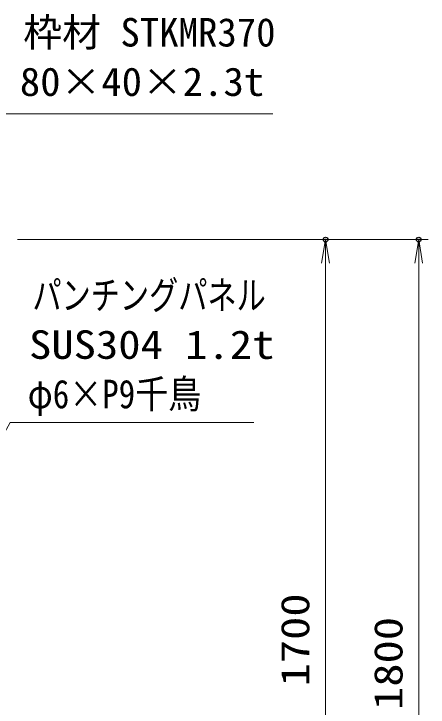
# Model space of a CAD drawing. Units: millimetres at full size; details may follow other scales. Extents: x -5940 to 5940, y -4200 to 4200.
# Drawn here: x -437 to 443, y -622 to 851 of the extents above; entities that cross this region are included whole.
import ezdxf
from ezdxf.enums import TextEntityAlignment as Align

# ---------------------------------------------------------------- set-up
doc = ezdxf.new("R2010")
doc.units = ezdxf.units.MM
doc.header["$LTSCALE"] = 20
doc.header["$PDMODE"] = 32
doc.header["$PDSIZE"] = 10
doc.layers.add('0-6_寸法線', color=4, linetype='Continuous', lineweight=18)
doc.layers.add('0-7_0', color=7, linetype='Continuous', lineweight=18)
doc.layers.add('0-8_Defpoints', color=7, linetype='Continuous')
doc.styles.add('ＭＳ ゴシック', font='')
doc.styles.get('ＭＳ ゴシック').set_extended_font_data('MS Gothic')

# ---------------------------------------------------------------- blocks, each defined once
blk = doc.blocks.new('_Open')
at = {"layer": '0-7_0'}
blk.add_line((-20, 3.333), (0, 0), dxfattribs=at)
blk.add_lwpolyline([(-20, -3.333), (0, 0), (-20, 0)], dxfattribs=at)
blk = doc.blocks.new('S23')
at = {"layer": '0-6_寸法線'}
for points in [[(-1819047.4, 57489211.4), (-1830915.4, 57489211.4), (-1833700.5, 57483833.6), (-1834160.4, 57482945.6)], [(-1833848.5, 57483910.2), (-1834160.4, 57482945.6), (-1833552.5, 57483756.9)]]:
    blk.add_lwpolyline(points, dxfattribs=at)
at = {"layer": '0-6_寸法線', "color": 254, "style": 'ＭＳ ゴシック'}
blk.add_text('枠材 STKMR370', height=1212, dxfattribs=at).set_placement((-1829655.4, 57491708.2), align=Align.BOTTOM_LEFT)
at = {"layer": '0-6_寸法線', "color": 254, "style": 'ＭＳ ゴシック', "width": 1.05}
blk.add_text('80×40×2.3t', height=1212, dxfattribs=at).set_placement((-1829799.4, 57489608.2), align=Align.BOTTOM_LEFT)
blk = doc.blocks.new('S32')
at = {"layer": '0-6_寸法線'}
for points in [[(-1819855.7, 57476093.5), (-1830208.7, 57476093.5), (-1832914.3, 57471185), (-1833397, 57470309.3)], [(-1833060.2, 57471265.5), (-1833397, 57470309.3), (-1832768.3, 57471104.6)]]:
    blk.add_lwpolyline(points, dxfattribs=at)
at = {"layer": '0-6_寸法線', "color": 254, "style": 'ＭＳ ゴシック'}
for s, width, p in [('パンチングパネル', 0.75, (-1829263.7, 57480532.8)), ('SUS304 1.2t', 1.15, (-1829407.7, 57478432.8)), ('φ6×P9千鳥', 0.85, (-1829465.3, 57476332.8))]:
    blk.add_text(s, height=1212, dxfattribs=dict(at, width=width)).set_placement(p, align=Align.BOTTOM_LEFT)

msp = doc.modelspace()

# ---------------------------------------------------------------- linework, layer by layer
at = {"layer": '0-6_寸法線'}
for p, q in [((-429.8, 371.52), (245.19, 371.52)), ((-429.8, 371.52), (443.28, 371.52)), ((225.19, -1328.48), (225.19, 371.52)), ((423.28, -1428.48), (423.28, 371.52))]:
    msp.add_line(p, q, dxfattribs=at)
at = {"layer": '0-8_Defpoints'}
for p in [(225.19, 371.52), (423.28, 371.52)]:
    msp.add_point(p, dxfattribs=at)

# ---------------------------------------------------------------- block references
at = {"layer": '0-6_寸法線', "xscale": 0.05, "yscale": 0.05}
for name in ['S23', 'S32']:
    msp.add_blockref(name, (91065.38, -2873821.65), dxfattribs=at)
at = {"layer": '0-6_寸法線', "xscale": 2.5, "yscale": 2.5, "rotation": 90}
for p in [(225.19, 371.52), (423.28, 371.52)]:
    msp.add_blockref('_Open', p, dxfattribs=at)

# ---------------------------------------------------------------- texts
at = {"layer": '0-6_寸法線', "color": 254, "style": 'ＭＳ ゴシック', "width": 1.2}
for s, p in [('1700', (208.85, -578.08)), ('1800', (406.94, -628.08))]:
    msp.add_text(s, height=60.56, rotation=90, dxfattribs=at).set_placement(p, align=Align.BOTTOM_LEFT)

doc.saveas('drawing.dxf')
